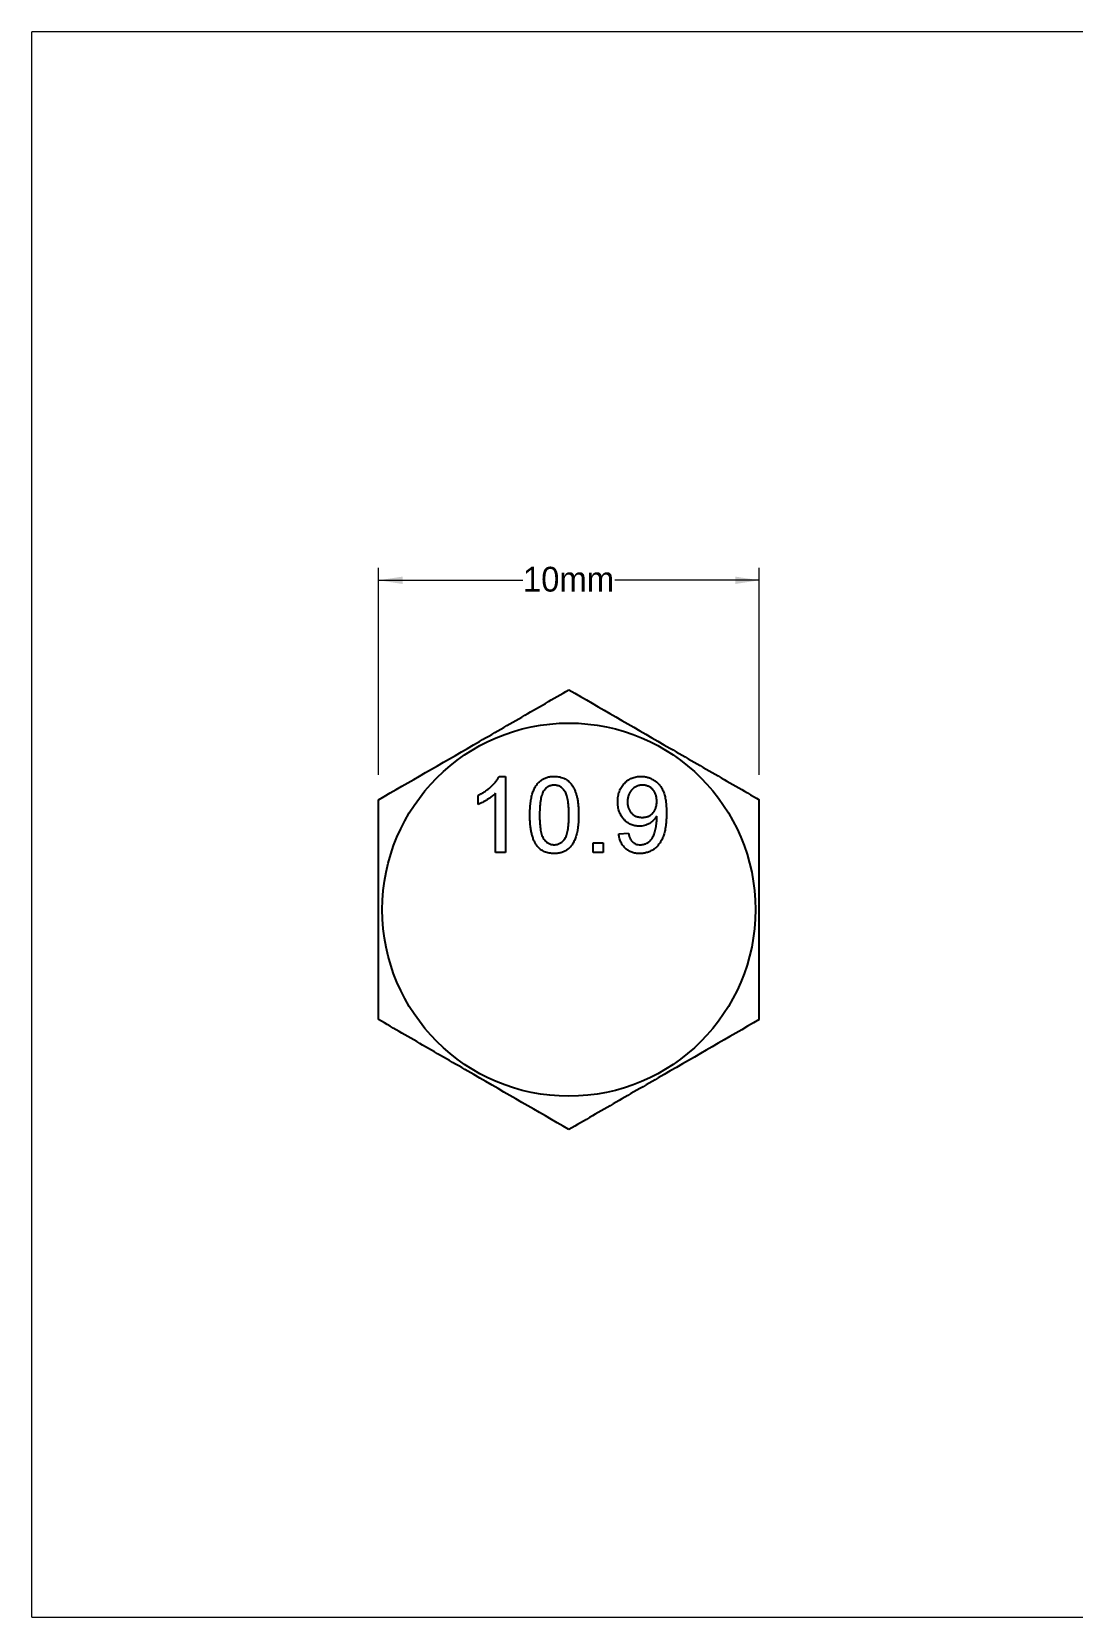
# Model space of a CAD drawing. Header units: millimetres. Extents: x 1.3 to 56, y 1.3 to 42.9.
# Drawn here: x 1.3 to 28.63, y 1.3 to 42.94 of the extents above; entities that cross this region are included whole.
import ezdxf

# ---------------------------------------------------------------- set-up
doc = ezdxf.new("R2010")
doc.units = ezdxf.units.MM
doc.header["$LTSCALE"] = 0.20493
doc.linetypes.add('SLD-Solid', pattern=[0])
doc.styles.add('SLDTEXTSTYLE0', font='ARIAL.TTF', dxfattribs={"width": 0.948})
doc.dimstyles.new('SLDDIMSTYLE0', dxfattribs={"dimtxt": 0.631591, "dimasz": 0.631591, "dimexe": 0, "dimexo": 0.0625, "dimgap": 0.157898, "dimtad": 0, "dimtih": 1, "dimtoh": 1, "dimdec": 3, "dimrnd": 1e-09, "dimzin": 12, "dimdsep": 46, "dimtxsty": 'SLDTEXTSTYLE0', "dimsah": 1, "dimcen": 0.09, "dimadec": 0, "dimazin": 3, "dimtfac": 1, "dimtdec": 3, "dimtofl": 0, "dimtmove": 0, "dimatfit": 3, "dimfxl": 1, "dimfrac": 2, "dimtolj": 1, "dimtzin": 12, "dimarcsym": 0})

# ---------------------------------------------------------------- blocks, each defined once
blk = doc.blocks.new('_D')
at = {"color": 7, "linetype": 'SLD-Solid', "lineweight": 0}
for p, q in [((10.409, 23.423), (10.409, 28.861)), ((20.409, 23.423), (20.409, 28.861)), ((10.409, 28.536), (14.202, 28.536)), ((20.409, 28.536), (16.612, 28.536))]:
    blk.add_line(p, q, dxfattribs=at)
at = {"color": 7, "linetype": 'SLD-Solid', "lineweight": 18}
for points in [[(10.409, 28.536), (11.04, 28.439), (11.04, 28.633)], [(20.409, 28.536), (19.777, 28.633), (19.777, 28.439)]]:
    blk.add_solid(points, dxfattribs=at)
at = {"color": 7, "linetype": 'SLD-Solid', "lineweight": 18, "insert": (14.202, 28.89), "char_height": 0.6507, "attachment_point": 1, "style": 'SLDTEXTSTYLE0'}
blk.add_mtext('10mm', dxfattribs=at)

msp = doc.modelspace()

# ---------------------------------------------------------------- linework, layer by layer
at = {"color": 7, "linetype": 'SLD-Solid', "lineweight": 18}
for p, q in [((1.3013, 1.3013), (1.3013, 42.9431)), ((55.9561, 42.9431), (1.3013, 42.9431)), ((1.3013, 1.3013), (55.9561, 1.3013))]:
    msp.add_line(p, q, dxfattribs=at)
at = {"color": 7, "linetype": 'SLD-Solid', "lineweight": 25}
for p, q in [((13.5768, 23.3858), (13.7419, 23.3858)), ((13.7419, 23.3858), (13.7419, 21.3858)), ((13.4854, 21.3858), (13.4854, 22.9443)), ((13.0239, 22.6494), (13.0239, 22.8858)), ((16.7162, 21.873), (16.9726, 21.8986)), ((13.7419, 21.3858), (13.4854, 21.3858)), ((16.0495, 21.3858), (16.0495, 21.6422)), ((16.0495, 21.6422), (16.306, 21.6422)), ((16.306, 21.3858), (16.0495, 21.3858)), ((16.306, 21.6422), (16.306, 21.3858))]:
    msp.add_line(p, q, dxfattribs=at)
msp.add_circle((15.4085, 19.8858), 4.9, dxfattribs=at)
for points, knots in [([(10.4085, 22.7726), (11.2249, 23.2439), (12.0536, 23.7223), (13.1163, 24.3359), (13.3298, 24.4592), (13.7523, 24.7031), (13.962, 24.8242), (14.5877, 25.1854), (14.9998, 25.4233), (15.4085, 25.6593)], [0, 0, 0, 0, 0.5, 0.5, 0.625, 0.625, 0.75, 0.75, 1, 1, 1, 1]), ([(15.4085, 25.6593), (16.2249, 25.188), (17.0536, 24.7095), (18.1163, 24.096), (18.3298, 23.9727), (18.7523, 23.7288), (18.962, 23.6077), (19.5877, 23.2465), (19.9998, 23.0085), (20.4085, 22.7726)], [0, 0, 0, 0, 0.5, 0.5, 0.625, 0.625, 0.75, 0.75, 1, 1, 1, 1]), ([(13.0239, 22.8858), (13.0559, 22.9023), (13.1191, 22.9348), (13.2083, 22.991), (13.2916, 23.0519), (13.3676, 23.1175), (13.4357, 23.1845), (13.4931, 23.2522), (13.5412, 23.318), (13.5653, 23.3639), (13.5768, 23.3858)], [0, 0, 0, 0, 0.1426573, 0.281169, 0.4169772, 0.5508525, 0.6783642, 0.7950324, 0.9019982, 1, 1, 1, 1]), ([(14.3829, 22.3722), (14.3831, 22.4008), (14.3836, 22.4567), (14.3868, 22.5387), (14.3923, 22.6164), (14.4004, 22.69), (14.4101, 22.7596), (14.4227, 22.8251), (14.4369, 22.8865), (14.4539, 22.9439), (14.4726, 22.9978), (14.4937, 23.0481), (14.5176, 23.0946), (14.5429, 23.138), (14.571, 23.1775), (14.6003, 23.2142), (14.6328, 23.2467), (14.6671, 23.2761), (14.7039, 23.3019), (14.7429, 23.3242), (14.7839, 23.3439), (14.8278, 23.3588), (14.8735, 23.3709), (14.9216, 23.3798), (14.972, 23.385), (15.0064, 23.3855), (15.0239, 23.3858)], [0, 0, 0, 0, 0.0631145, 0.1236146, 0.1809737, 0.2352615, 0.2871007, 0.3360307, 0.3823823, 0.4263341, 0.4682107, 0.5082496, 0.5466283, 0.5836495, 0.6189943, 0.653583, 0.6871561, 0.7204222, 0.7532302, 0.7862602, 0.819504, 0.8535453, 0.8883083, 0.9239959, 0.9613503, 1, 1, 1, 1]), ([(15.0239, 23.3858), (15.0496, 23.3851), (15.1001, 23.3836), (15.1737, 23.3715), (15.2432, 23.3508), (15.3083, 23.3229), (15.368, 23.2874), (15.4214, 23.2443), (15.4678, 23.194), (15.5067, 23.1359), (15.5407, 23.0716), (15.5709, 23.0008), (15.5983, 22.9236), (15.6176, 22.8546), (15.6315, 22.7949), (15.6406, 22.7458), (15.6482, 22.6927), (15.654, 22.6359), (15.6588, 22.5754), (15.6625, 22.5111), (15.6644, 22.443), (15.6647, 22.3962), (15.6649, 22.3722)], [0, 0, 0, 0, 0.0567243, 0.1114372, 0.1643678, 0.2164354, 0.2676415, 0.3173598, 0.3674731, 0.4182104, 0.4714043, 0.5279657, 0.5880611, 0.6521343, 0.6863448, 0.7232637, 0.7626103, 0.8047389, 0.8494303, 0.8967113, 0.9468896, 1, 1, 1, 1]), ([(16.6906, 22.7219), (16.6911, 22.7463), (16.6922, 22.7939), (16.7003, 22.8634), (16.7137, 22.9294), (16.7332, 22.9915), (16.7574, 23.0502), (16.7879, 23.1052), (16.8235, 23.1565), (16.8645, 23.2038), (16.9095, 23.2462), (16.9573, 23.2841), (17.0085, 23.3152), (17.0621, 23.3412), (17.1185, 23.3612), (17.1777, 23.3757), (17.2397, 23.3842), (17.282, 23.3853), (17.3036, 23.3858)], [0, 0, 0, 0, 0.0719795, 0.1408044, 0.2069953, 0.2707438, 0.3332766, 0.3946548, 0.4562666, 0.5179076, 0.5794091, 0.639096, 0.6979966, 0.7563271, 0.8150777, 0.8748888, 0.9363128, 1, 1, 1, 1]), ([(17.3036, 23.3858), (17.3192, 23.3855), (17.3503, 23.3849), (17.3965, 23.3801), (17.4417, 23.3714), (17.486, 23.3605), (17.5288, 23.3453), (17.5709, 23.3278), (17.6118, 23.3064), (17.6516, 23.282), (17.6902, 23.2551), (17.7258, 23.2242), (17.7596, 23.1914), (17.7911, 23.1557), (17.8193, 23.1166), (17.846, 23.0753), (17.87, 23.0311), (17.8918, 22.9838), (17.9113, 22.9324), (17.9275, 22.876), (17.9414, 22.8142), (17.953, 22.7469), (17.9616, 22.6743), (17.968, 22.5964), (17.9721, 22.5131), (17.9724, 22.4558), (17.9726, 22.4263)], [0, 0, 0, 0, 0.03544539, 0.07045358, 0.10525297, 0.13962029, 0.17389946, 0.20809027, 0.24289361, 0.27835969, 0.31397923, 0.34941427, 0.38495651, 0.42078775, 0.45718379, 0.49422273, 0.53216035, 0.57117608, 0.61228331, 0.65645218, 0.70426861, 0.75588711, 0.81109274, 0.87003055, 0.93308053, 1, 1, 1, 1]), ([(13.4854, 22.9443), (13.4707, 22.9301), (13.44, 22.9005), (13.3881, 22.8586), (13.3302, 22.8161), (13.2671, 22.7753), (13.2027, 22.7369), (13.1405, 22.7023), (13.0814, 22.6731), (13.0426, 22.6571), (13.0239, 22.6494)], [0, 0, 0, 0, 0.1116703, 0.2320945, 0.3627435, 0.5025575, 0.6415251, 0.7710985, 0.8901618, 1, 1, 1, 1]), ([(14.7551, 23.018), (14.7455, 23.0021), (14.7254, 22.9684), (14.7029, 22.91), (14.683, 22.8431), (14.6666, 22.7669), (14.6548, 22.6815), (14.6454, 22.5868), (14.6406, 22.4829), (14.6397, 22.4107), (14.6393, 22.373)], [0, 0, 0, 0, 0.0838881, 0.177154, 0.2825136, 0.3993999, 0.5294908, 0.6728022, 0.8295358, 1, 1, 1, 1]), ([(15.0211, 23.155), (15.0079, 23.1547), (14.9817, 23.154), (14.9435, 23.1475), (14.9072, 23.1365), (14.8726, 23.1217), (14.8404, 23.1018), (14.8094, 23.0785), (14.7809, 23.0501), (14.7638, 23.0289), (14.7551, 23.018)], [0, 0, 0, 0, 0.1276648, 0.2517386, 0.3727533, 0.4921468, 0.6140696, 0.7371973, 0.865607, 1, 1, 1, 1]), ([(15.4085, 22.373), (15.4083, 22.4107), (15.4078, 22.4828), (15.4026, 22.586), (15.3943, 22.6793), (15.383, 22.7628), (15.3681, 22.8365), (15.3499, 22.9005), (15.3283, 22.9546), (15.3025, 22.9994), (15.2739, 23.0362), (15.2439, 23.068), (15.212, 23.095), (15.1774, 23.1168), (15.1414, 23.1343), (15.1031, 23.1463), (15.0628, 23.1537), (15.0352, 23.1546), (15.0211, 23.155)], [0, 0, 0, 0, 0.1156291, 0.221541, 0.3170479, 0.4031509, 0.4801812, 0.5476494, 0.6070358, 0.6586524, 0.7057229, 0.7498041, 0.7925868, 0.833874, 0.8747684, 0.9152227, 0.9568807, 1, 1, 1, 1]), ([(17.3428, 23.155), (17.3288, 23.1546), (17.3011, 23.1538), (17.2606, 23.1484), (17.2222, 23.138), (17.1856, 23.1243), (17.1504, 23.1074), (17.1179, 23.0852), (17.0868, 23.06), (17.0582, 23.0308), (17.0322, 22.9988), (17.0092, 22.9642), (16.9899, 22.9272), (16.9744, 22.8877), (16.9618, 22.8463), (16.9531, 22.8024), (16.9478, 22.7561), (16.9472, 22.7245), (16.947, 22.7083)], [0, 0, 0, 0, 0.0629478, 0.1240074, 0.1828326, 0.2410049, 0.2991187, 0.3574142, 0.4169905, 0.4783897, 0.5401151, 0.6018986, 0.6640381, 0.7271992, 0.7916111, 0.8581992, 0.9275026, 1, 1, 1, 1]), ([(17.7162, 22.7276), (17.7159, 22.7436), (17.7154, 22.7748), (17.7104, 22.8204), (17.7025, 22.8632), (17.6914, 22.9037), (17.6763, 22.9414), (17.6589, 22.9771), (17.6375, 23.0098), (17.6134, 23.04), (17.5868, 23.0671), (17.5579, 23.0906), (17.5272, 23.1109), (17.4939, 23.1268), (17.4591, 23.1398), (17.4221, 23.1484), (17.3832, 23.1544), (17.3565, 23.1548), (17.3428, 23.155)], [0, 0, 0, 0, 0.0752259, 0.1464223, 0.2146225, 0.2796857, 0.342978, 0.4046208, 0.4657938, 0.5259705, 0.5857807, 0.6432206, 0.7007425, 0.7579049, 0.8159837, 0.8746408, 0.9360444, 1, 1, 1, 1]), ([(10.4085, 16.9991), (10.4085, 17.4693), (10.4085, 17.9501), (10.4085, 18.9134), (10.4085, 19.3983), (10.4085, 20.3756), (10.4085, 20.8703), (10.4085, 21.8332), (10.4085, 22.3058), (10.4085, 22.7726)], [0, 0, 0, 0, 0.25, 0.25, 0.5, 0.5, 0.75, 0.75, 1, 1, 1, 1]), ([(17.2583, 22.0781), (17.2387, 22.0786), (17.2003, 22.0796), (17.144, 22.0885), (17.0898, 22.1018), (17.0383, 22.1219), (16.9886, 22.1467), (16.9414, 22.1772), (16.8964, 22.2134), (16.8544, 22.2547), (16.816, 22.3007), (16.7822, 22.3503), (16.7541, 22.4038), (16.7307, 22.4605), (16.7126, 22.5209), (16.7001, 22.5849), (16.6917, 22.6523), (16.6909, 22.6984), (16.6906, 22.7219)], [0, 0, 0, 0, 0.0609681, 0.120017, 0.1776809, 0.2348495, 0.2923034, 0.3508477, 0.4101919, 0.4721325, 0.534617, 0.597089, 0.6594105, 0.7230045, 0.788326, 0.8559764, 0.9265458, 1, 1, 1, 1]), ([(16.947, 22.7083), (16.9472, 22.6939), (16.9477, 22.6656), (16.9534, 22.6242), (16.9609, 22.5848), (16.9729, 22.5476), (16.9874, 22.5122), (17.0062, 22.4794), (17.0274, 22.4481), (17.0523, 22.4195), (17.0797, 22.3935), (17.1097, 22.3708), (17.1419, 22.3514), (17.1765, 22.3358), (17.2133, 22.3238), (17.2523, 22.315), (17.2937, 22.3097), (17.322, 22.3092), (17.3364, 22.3089)], [0, 0, 0, 0, 0.0688878, 0.1350621, 0.1988161, 0.2603025, 0.3211512, 0.3810815, 0.4406651, 0.5012293, 0.5616525, 0.620805, 0.6802725, 0.7404633, 0.8015386, 0.8649379, 0.9311122, 1, 1, 1, 1]), ([(17.3364, 22.3089), (17.3499, 22.3092), (17.3765, 22.3097), (17.4154, 22.315), (17.4524, 22.3238), (17.4876, 22.3359), (17.521, 22.3515), (17.5524, 22.371), (17.5823, 22.3934), (17.6098, 22.4196), (17.635, 22.4486), (17.6568, 22.4806), (17.6754, 22.5152), (17.6901, 22.5527), (17.7018, 22.5926), (17.71, 22.6353), (17.7155, 22.6805), (17.716, 22.7116), (17.7162, 22.7276)], [0, 0, 0, 0, 0.0635628, 0.1251058, 0.1845904, 0.2424609, 0.3001295, 0.3577226, 0.4160796, 0.4756904, 0.5363271, 0.5965024, 0.657833, 0.7207737, 0.7856451, 0.8535978, 0.9251256, 1, 1, 1, 1]), ([(20.4085, 16.9991), (20.4085, 17.4693), (20.4085, 17.9501), (20.4085, 18.9134), (20.4085, 19.3983), (20.4085, 20.3756), (20.4085, 20.8703), (20.4085, 21.8332), (20.4085, 22.3058), (20.4085, 22.7726)], [0, 0, 0, 0, 0.25, 0.25, 0.5, 0.5, 0.75, 0.75, 1, 1, 1, 1]), ([(14.5772, 21.5529), (14.5613, 21.5757), (14.5287, 21.6229), (14.4904, 21.7033), (14.4563, 21.7918), (14.4295, 21.8901), (14.4085, 21.9975), (14.3934, 22.1142), (14.3848, 22.2401), (14.3835, 22.3272), (14.3829, 22.3722)], [0, 0, 0, 0, 0.0974207, 0.2008856, 0.311172, 0.4297979, 0.5577399, 0.6947153, 0.8421299, 1, 1, 1, 1]), ([(14.6393, 22.373), (14.6395, 22.3345), (14.64, 22.2609), (14.6451, 22.1557), (14.6539, 22.0608), (14.6655, 21.9763), (14.6808, 21.9021), (14.7, 21.8385), (14.7216, 21.7845), (14.7484, 21.741), (14.7778, 21.7055), (14.8081, 21.675), (14.84, 21.6491), (14.8735, 21.6275), (14.9088, 21.6111), (14.9458, 21.5992), (14.9844, 21.5924), (15.0107, 21.5914), (15.0239, 21.5909)], [0, 0, 0, 0, 0.1184055, 0.2266543, 0.3240923, 0.4117048, 0.4890259, 0.5569094, 0.6162333, 0.6673493, 0.7135124, 0.7576965, 0.7994925, 0.8399761, 0.8798857, 0.9191487, 0.9592274, 1, 1, 1, 1]), ([(15.0239, 21.5909), (15.0371, 21.5914), (15.0634, 21.5924), (15.1021, 21.5991), (15.1389, 21.6116), (15.1742, 21.6279), (15.2079, 21.649), (15.2397, 21.6751), (15.2702, 21.7056), (15.2994, 21.7415), (15.326, 21.7852), (15.348, 21.8391), (15.3669, 21.9028), (15.3823, 21.977), (15.394, 22.0613), (15.4027, 22.156), (15.4078, 22.261), (15.4083, 22.3345), (15.4085, 22.373)], [0, 0, 0, 0, 0.04078185, 0.08086959, 0.12026817, 0.16018685, 0.20045974, 0.24226518, 0.28645926, 0.33295208, 0.38443053, 0.44338913, 0.51168147, 0.58902003, 0.67624519, 0.77370519, 0.88156777, 1, 1, 1, 1]), ([(15.6649, 22.3722), (15.6647, 22.3437), (15.6642, 22.2882), (15.6611, 22.2069), (15.6553, 22.1297), (15.6481, 22.0564), (15.6373, 21.9871), (15.6257, 21.9217), (15.6113, 21.8603), (15.5944, 21.8029), (15.5755, 21.7493), (15.5547, 21.6991), (15.5317, 21.6522), (15.5058, 21.6091), (15.4782, 21.5693), (15.4486, 21.5326), (15.4164, 21.4996), (15.3817, 21.4704), (15.3452, 21.4441), (15.3061, 21.4215), (15.2647, 21.4028), (15.2211, 21.3869), (15.175, 21.3752), (15.1268, 21.3662), (15.0761, 21.361), (15.0415, 21.3604), (15.0239, 21.3602)], [0, 0, 0, 0, 0.0628739, 0.1228366, 0.1796566, 0.23396, 0.285595, 0.3345131, 0.3809048, 0.4248946, 0.466529, 0.5064883, 0.5450316, 0.5818312, 0.6174483, 0.6520669, 0.6858797, 0.7191746, 0.7521816, 0.7852402, 0.8186564, 0.8525477, 0.8876263, 0.9236351, 0.9610218, 1, 1, 1, 1]), ([(17.7162, 22.3393), (17.7039, 22.3206), (17.6791, 22.2831), (17.6336, 22.2327), (17.5816, 22.188), (17.5238, 22.1494), (17.4616, 22.1177), (17.3962, 22.0947), (17.3281, 22.0805), (17.2817, 22.0789), (17.2583, 22.0781)], [0, 0, 0, 0, 0.1223551, 0.244513, 0.3683784, 0.4953526, 0.6226247, 0.7476205, 0.8723766, 1, 1, 1, 1]), ([(17.9726, 22.4263), (17.9724, 22.3954), (17.9721, 22.3353), (17.9679, 22.2475), (17.9616, 22.1645), (17.953, 22.0863), (17.9413, 22.0129), (17.9275, 21.9444), (17.9111, 21.8807), (17.8919, 21.8217), (17.87, 21.7668), (17.8461, 21.7153), (17.8193, 21.6672), (17.7899, 21.6226), (17.7583, 21.5812), (17.724, 21.5432), (17.6871, 21.5088), (17.6479, 21.4775), (17.6065, 21.4499), (17.5635, 21.4256), (17.5185, 21.4056), (17.4718, 21.3893), (17.4236, 21.3757), (17.3734, 21.3666), (17.3216, 21.3615), (17.2865, 21.3606), (17.2687, 21.3602)], [0, 0, 0, 0, 0.0640982, 0.1249248, 0.1825298, 0.2369774, 0.2883858, 0.3368147, 0.3821049, 0.4250106, 0.4656105, 0.5048333, 0.5429663, 0.5798275, 0.6158437, 0.6510064, 0.6859485, 0.7207006, 0.7550987, 0.7891356, 0.8231669, 0.8573033, 0.8918342, 0.9270987, 0.963072, 1, 1, 1, 1]), ([(17.2819, 21.5909), (17.2992, 21.5916), (17.3332, 21.5928), (17.3827, 21.6023), (17.4299, 21.6175), (17.4738, 21.6393), (17.5142, 21.6658), (17.5496, 21.6974), (17.5803, 21.7325), (17.6055, 21.7731), (17.627, 21.8194), (17.6474, 21.872), (17.6666, 21.9319), (17.6837, 21.9983), (17.699, 22.0688), (17.7097, 22.1417), (17.7164, 22.2157), (17.7171, 22.2655), (17.7174, 22.2905)], [0, 0, 0, 0, 0.0561121, 0.1104374, 0.1634314, 0.2166313, 0.2692505, 0.3203026, 0.3701706, 0.4205163, 0.4748884, 0.5359192, 0.6038804, 0.6792766, 0.7587201, 0.8381697, 0.9187861, 1, 1, 1, 1]), ([(17.7174, 22.2905), (17.7173, 22.2973), (17.717, 22.3136), (17.7165, 22.3299), (17.7162, 22.3393)], [0, 0, 0, 0, 0.4179831, 1, 1, 1, 1]), ([(17.2687, 21.3602), (17.2498, 21.3605), (17.213, 21.3611), (17.1591, 21.3678), (17.1078, 21.378), (17.0592, 21.3931), (17.013, 21.4116), (16.9698, 21.4353), (16.9291, 21.4626), (16.8911, 21.4941), (16.8565, 21.5297), (16.8252, 21.5685), (16.7978, 21.6109), (16.7743, 21.6568), (16.7536, 21.7058), (16.7375, 21.7585), (16.7244, 21.8145), (16.719, 21.8532), (16.7162, 21.873)], [0, 0, 0, 0, 0.0676248, 0.1323082, 0.1944427, 0.2550898, 0.3146358, 0.3729717, 0.4313311, 0.4905522, 0.5495284, 0.6091882, 0.6691476, 0.7306728, 0.794052, 0.8598446, 0.9282111, 1, 1, 1, 1]), ([(16.9726, 21.8986), (16.9749, 21.8855), (16.9794, 21.8601), (16.9895, 21.8239), (16.9998, 21.7902), (17.013, 21.7596), (17.0268, 21.7314), (17.0424, 21.7059), (17.0602, 21.6835), (17.0852, 21.6573), (17.1207, 21.63), (17.1699, 21.6078), (17.224, 21.5929), (17.2622, 21.5916), (17.2819, 21.5909)], [0, 0, 0, 0, 0.0828764, 0.1602071, 0.2334594, 0.3019209, 0.3668957, 0.4284103, 0.4875368, 0.5439061, 0.653498, 0.7634384, 0.8776168, 1, 1, 1, 1]), ([(15.0239, 21.3602), (15.0008, 21.3608), (14.9557, 21.3621), (14.8898, 21.3709), (14.828, 21.3862), (14.7697, 21.4069), (14.7156, 21.4345), (14.6654, 21.468), (14.6182, 21.5068), (14.591, 21.5374), (14.5772, 21.5529)], [0, 0, 0, 0, 0.1379032, 0.2688733, 0.3951781, 0.5170892, 0.636743, 0.7562218, 0.8766284, 1, 1, 1, 1]), ([(15.4085, 14.1123), (14.5921, 14.5837), (13.7635, 15.0621), (12.7008, 15.6756), (12.4872, 15.7989), (12.0648, 16.0428), (11.855, 16.1639), (11.2294, 16.5251), (10.8172, 16.7631), (10.4085, 16.9991)], [0, 0, 0, 0, 0.5, 0.5, 0.625, 0.625, 0.75, 0.75, 1, 1, 1, 1]), ([(20.4085, 16.9991), (19.5921, 16.5277), (18.7635, 16.0493), (17.7008, 15.4357), (17.4872, 15.3124), (17.0648, 15.0686), (16.855, 14.9474), (16.2294, 14.5862), (15.8172, 14.3483), (15.4085, 14.1123)], [0, 0, 0, 0, 0.5, 0.5, 0.625, 0.625, 0.75, 0.75, 1, 1, 1, 1])]:
    msp.add_open_spline(points, degree=3, knots=knots, dxfattribs=at)

# ---------------------------------------------------------------- dimensions: what is measured, and where the dimension line sits
at = {"color": 7, "linetype": 'SLD-Solid', "lineweight": 18}
dim = msp.add_linear_dim(base=(20.4085, 28.5358), p1=(10.4085, 22.7726), p2=(20.4085, 22.7726), dimstyle='SLDDIMSTYLE0', dxfattribs=at)
dim.commit()
dim.dimension.update_dxf_attribs({"geometry": '_D', "text_midpoint": (15.4073, 28.5358), "dimtype": 160})

doc.saveas('drawing.dxf')
